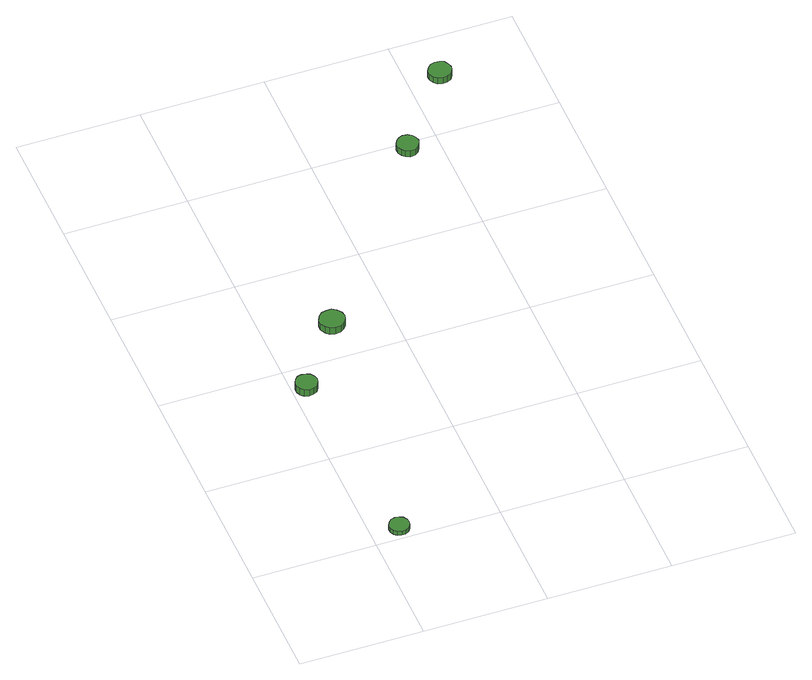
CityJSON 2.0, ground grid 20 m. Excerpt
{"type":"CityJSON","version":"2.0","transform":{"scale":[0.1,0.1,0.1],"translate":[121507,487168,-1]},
"CityObjects":{
"tree1":{"type":"SolitaryVegetationObject","attributes":{"function":"something"},"geometry":[{"type":"MultiSurface","lod":"1","boundaries":[[[0,1,2,3,4,5,6,7,8,9,10,11,12,13,14]],[[15,16,17,18,19,20,21,22,23,24,25,26,27,28,29]],[[0,29,28,1]],[[1,28,27,2]],[[2,27,26,3]],[[3,26,25,4]],[[4,25,24,5]],[[5,24,23,6]],[[6,23,22,7]],[[7,22,21,8]],[[8,21,20,9]],[[9,20,19,10]],[[10,19,18,11]],[[11,18,17,12]],[[12,17,16,13]],[[13,16,15,14]],[[14,15,29,0]]]}]},
"tree2":{"type":"SolitaryVegetationObject","attributes":{"function":"something"},"geometry":[{"type":"MultiSurface","lod":"1","boundaries":[[[30,31,32,33,34,35,36,37,38,39,40,41,42,43,44]],[[45,46,47,48,49,50,51,52,53,54,55,56,57,58,59]],[[30,59,58,31]],[[31,58,57,32]],[[32,57,56,33]],[[33,56,55,34]],[[34,55,54,35]],[[35,54,53,36]],[[36,53,52,37]],[[37,52,51,38]],[[38,51,50,39]],[[39,50,49,40]],[[40,49,48,41]],[[41,48,47,42]],[[42,47,46,43]],[[43,46,45,44]],[[44,45,59,30]]]}]},
"tree3":{"type":"SolitaryVegetationObject","attributes":{"function":"something"},"geometry":[{"type":"MultiSurface","lod":"1","boundaries":[[[60,61,62,63,64,65,66,67,68,69,70,71,72,73,74]],[[75,76,77,78,79,80,81,82,83,84,85,86,87,88,89]],[[60,89,88,61]],[[61,88,87,62]],[[62,87,86,63]],[[63,86,85,64]],[[64,85,84,65]],[[65,84,83,66]],[[66,83,82,67]],[[67,82,81,68]],[[68,81,80,69]],[[69,80,79,70]],[[70,79,78,71]],[[71,78,77,72]],[[72,77,76,73]],[[73,76,75,74]],[[74,75,89,60]]]}]},
"tree4":{"type":"SolitaryVegetationObject","attributes":{"function":"something"},"geometry":[{"type":"MultiSurface","lod":"1","boundaries":[[[90,91,92,93,94,95,96,97,98,99,100,101,102,103,104]],[[105,106,107,108,109,110,111,112,113,114,115,116,117,118,119]],[[90,119,118,91]],[[91,118,117,92]],[[92,117,116,93]],[[93,116,115,94]],[[94,115,114,95]],[[95,114,113,96]],[[96,113,112,97]],[[97,112,111,98]],[[98,111,110,99]],[[99,110,109,100]],[[100,109,108,101]],[[101,108,107,102]],[[102,107,106,103]],[[103,106,105,104]],[[104,105,119,90]]]}]},
"tree5":{"type":"SolitaryVegetationObject","attributes":{"function":"something"},"geometry":[{"type":"MultiSurface","lod":"1","boundaries":[[[120,121,122,123,124,125,126,127,128,129,130,131,132,133,134]],[[135,136,137,138,139,140,141,142,143,144,145,146,147,148,149]],[[120,149,148,121]],[[121,148,147,122]],[[122,147,146,123]],[[123,146,145,124]],[[124,145,144,125]],[[125,144,143,126]],[[126,143,142,127]],[[127,142,141,128]],[[128,141,140,129]],[[129,140,139,130]],[[130,139,138,131]],[[131,138,137,132]],[[132,137,136,133]],[[133,136,135,134]],[[134,135,149,120]]]}]}
},
"vertices":[
[61,23,14],[60,29,14],[56,35,14],[50,38,14],[43,39,14],[37,37,14],[32,32,14],[29,26,14],[29,19,14],[32,13,14],[37,9,14],[43,7,14],[50,7,14],[56,11,14],[60,16,14],[60,16,6],[56,11,6],[50,7,6],[43,7,6],[37,9,6],[32,13,6],[29,19,6],[29,26,6],[32,32,6],[37,37,6],[43,39,6],[50,38,6],[56,35,6],[60,29,6],[61,23,6],
[40,356,20],[38,363,20],[34,369,20],[28,372,20],[20,373,20],[13,371,20],[8,366,20],[5,359,20],[5,352,20],[8,345,20],[13,340,20],[20,338,20],[28,339,20],[34,342,20],[38,348,20],[38,348,7],[34,342,7],[28,339,7],[20,338,7],[13,340,7],[8,345,7],[5,352,7],[5,359,7],[8,366,7],[13,371,7],[20,373,7],[28,372,7],[34,369,7],[38,363,7],[40,356,7],
[126,465,25],[124,473,25],[119,480,25],[112,485,25],[103,485,25],[95,483,25],[89,477,25],[85,469,25],[85,461,25],[89,453,25],[95,447,25],[103,445,25],[112,446,25],[119,450,25],[124,457,25],[124,457,12],[119,450,12],[112,446,12],[103,445,12],[95,447,12],[89,453,12],[85,461,12],[85,469,12],[89,477,12],[95,483,12],[103,485,12],[112,485,12],[119,480,12],[124,473,12],[126,465,12],
[367,785,21],[365,792,21],[361,798,21],[355,802,21],[347,803,21],[340,800,21],[335,795,21],[332,789,21],[332,781,21],[335,775,21],[340,770,21],[347,767,21],[355,768,21],[361,772,21],[365,778,21],[365,778,9],[361,772,9],[355,768,9],[347,767,9],[340,770,9],[335,775,9],[332,781,9],[332,789,9],[335,795,9],[340,800,9],[347,803,9],[355,802,9],[361,798,9],[365,792,9],[367,785,9],
[471,919,18],[469,926,18],[465,933,18],[458,936,18],[450,937,18],[443,935,18],[438,930,18],[434,923,18],[434,915,18],[438,908,18],[443,903,18],[450,901,18],[458,902,18],[465,905,18],[469,912,18],[469,912,6],[465,905,6],[458,902,6],[450,901,6],[443,903,6],[438,908,6],[434,915,6],[434,923,6],[438,930,6],[443,935,6],[450,937,6],[458,936,6],[465,933,6],[469,926,6],[471,919,6]
]}
